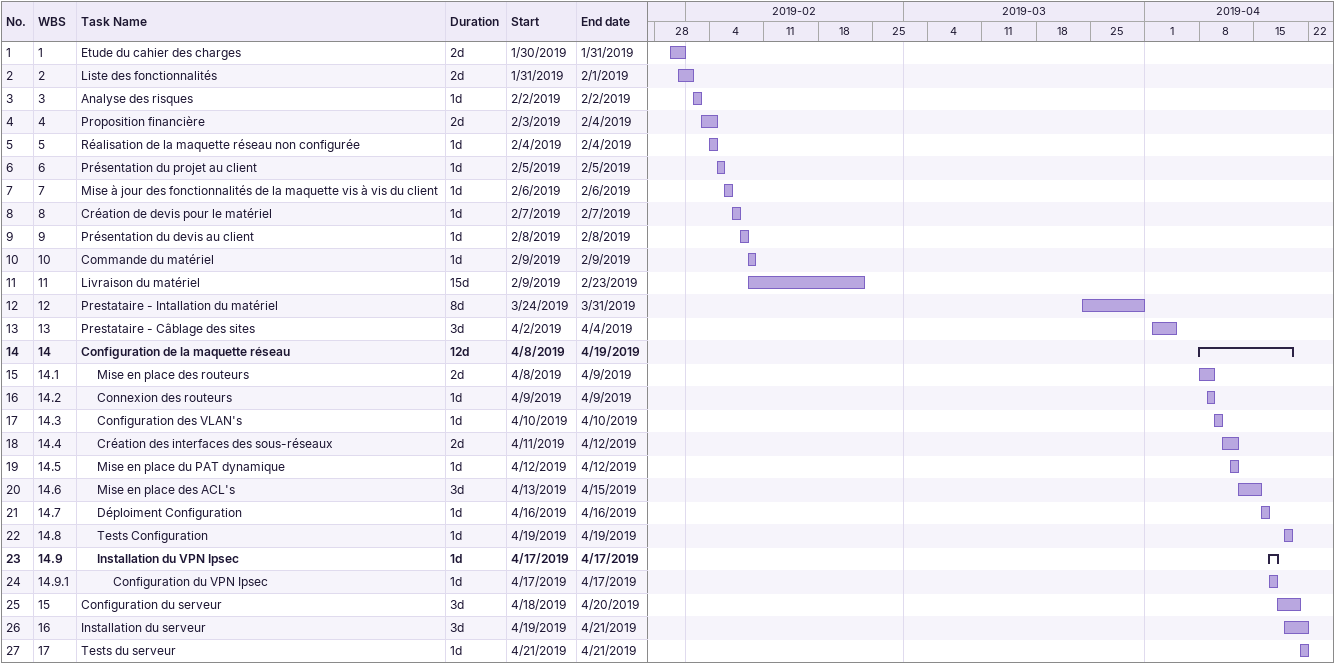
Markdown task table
| ID | WBS | Task | Duration | Start | Finish |
|---|---|---|---|---|---|
| 1 | 1 | Etude du cahier des charges | 2d | 2019-01-30 | 2019-01-31 |
| 2 | 2 | Liste des fonctionnalités | 2d | 2019-01-31 | 2019-02-01 |
| 3 | 3 | Analyse des risques | 1d | 2019-02-02 | 2019-02-02 |
| 4 | 4 | Proposition financière | 2d | 2019-02-03 | 2019-02-04 |
| 5 | 5 | Réalisation de la maquette réseau non configurée | 1d | 2019-02-04 | 2019-02-04 |
| 6 | 6 | Présentation du projet au client | 1d | 2019-02-05 | 2019-02-05 |
| 7 | 7 | Mise à jour des fonctionnalités de la maquette vis à vis du client | 1d | 2019-02-06 | 2019-02-06 |
| 8 | 8 | Création de devis pour le matériel | 1d | 2019-02-07 | 2019-02-07 |
| 9 | 9 | Présentation du devis au client | 1d | 2019-02-08 | 2019-02-08 |
| 10 | 10 | Commande du matériel | 1d | 2019-02-09 | 2019-02-09 |
| 11 | 11 | Livraison du matériel | 15d | 2019-02-09 | 2019-02-23 |
| 12 | 12 | Prestataire - Intallation du matériel | 8d | 2019-03-24 | 2019-03-31 |
| 13 | 13 | Prestataire - Câblage des sites | 3d | 2019-04-02 | 2019-04-04 |
| 14 | 14 | **Configuration de la maquette réseau** | 12d | 2019-04-08 | 2019-04-19 |
| 15 | 14.1 | Mise en place des routeurs | 2d | 2019-04-08 | 2019-04-09 |
| 16 | 14.2 | Connexion des routeurs | 1d | 2019-04-09 | 2019-04-09 |
| 17 | 14.3 | Configuration des VLAN's | 1d | 2019-04-10 | 2019-04-10 |
| 18 | 14.4 | Création des interfaces des sous-réseaux | 2d | 2019-04-11 | 2019-04-12 |
| 19 | 14.5 | Mise en place du PAT dynamique | 1d | 2019-04-12 | 2019-04-12 |
| 20 | 14.6 | Mise en place des ACL's | 3d | 2019-04-13 | 2019-04-15 |
| 21 | 14.7 | Déploiment Configuration | 1d | 2019-04-16 | 2019-04-16 |
| 22 | 14.8 | Tests Configuration | 1d | 2019-04-19 | 2019-04-19 |
| 23 | 14.9 | **Installation du VPN Ipsec** | 1d | 2019-04-17 | 2019-04-17 |
| 24 | 14.9.1 | Configuration du VPN Ipsec | 1d | 2019-04-17 | 2019-04-17 |
| 25 | 15 | Configuration du serveur | 3d | 2019-04-18 | 2019-04-20 |
| 26 | 16 | Installation du serveur | 3d | 2019-04-19 | 2019-04-21 |
| 27 | 17 | Tests du serveur | 1d | 2019-04-21 | 2019-04-21 |
